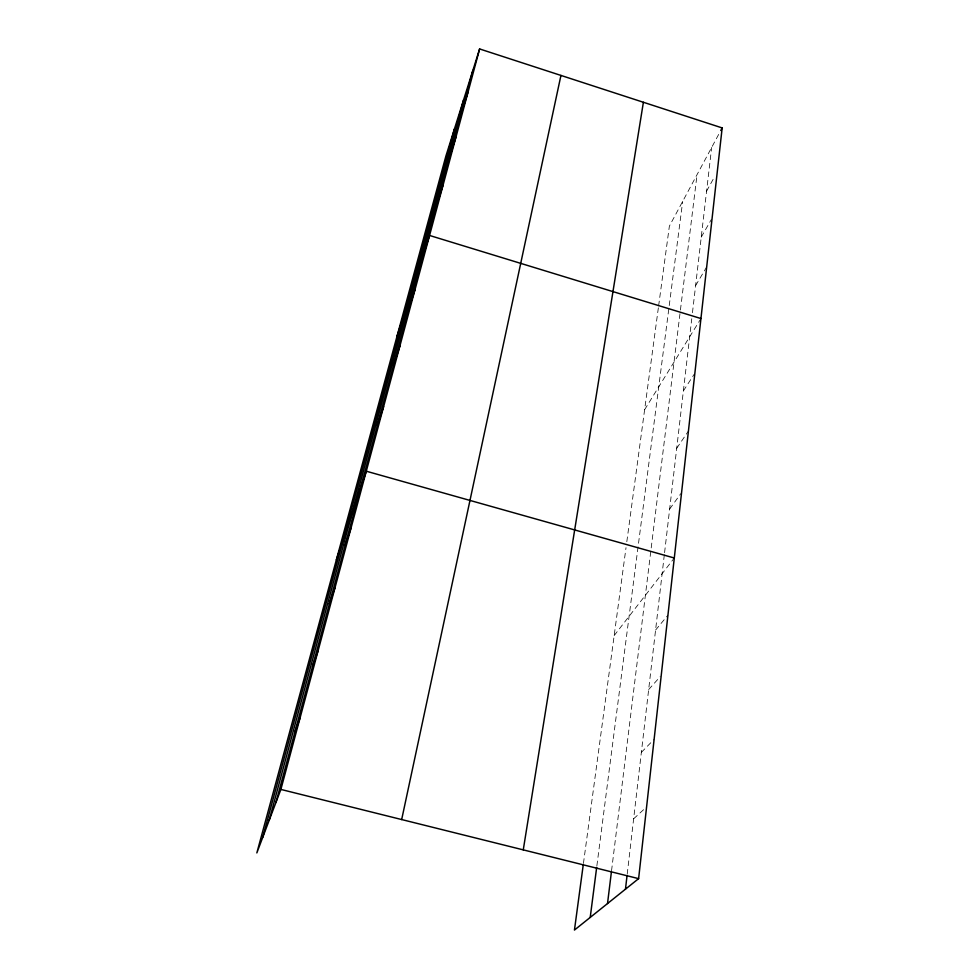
<?xml version="1.0" encoding="UTF-8"?>
<svg xmlns="http://www.w3.org/2000/svg" width="979" height="979" viewBox="0 0 979 979"><rect width="100%" height="100%" fill="white"/><g stroke="black" fill="none" stroke-linecap="round" stroke-linejoin="round"><path stroke-width="0.73" stroke-dasharray="4.89 3.67" d="M627.209 874.186L664.398 554.151M664.582 552.658L691.761 318.75M692.459 312.729L711.66 147.462M611.545 870.772L680.246 311.53M680.429 310.025L697.06 174.641M596.872 865.852L682.693 201.356M583.435 863.466L626.022 547.653M626.817 541.717L658.414 307.455M658.61 305.962L669.379 226.137L719.357 133.132M706.581 191.15L714.425 176.991M701.233 237.138L711.403 219.382M695.604 285.623L706.691 266.949M644.623 409.699L700.193 319.766M683.366 390.939L694.05 374.431M676.709 448.26L688.421 431.066M669.636 509.068L680.723 493.746M614.163 635.567L673.356 559.205M655.575 630.084L667.935 615.179M648.673 689.559L660.25 676.611M641.367 752.361L654.107 739.353M633.646 818.787L646.593 806.941"/><path stroke-width="1.47" d="M583.227 864.971L574.453 930.05L638.614 878.64L722.159 127.919L479.624 48.95L445.947 155.918L256.841 852.929L280.875 789.429L479.624 48.95M625.471 889.165L627.037 875.691M607.518 903.556L611.361 872.265M590.215 917.421L596.676 867.37M523.263 849.87L643.387 102.269M401.671 819.558L560.943 75.432M275.931 802.474L472.918 70.268M262.727 837.388L454.427 128.971M269.201 820.267L463.593 99.882M461.427 112.977L468.109 91.83M449.312 157.998L455.969 137.072M436.524 205.517L443.144 184.872M396.948 336.519L429.561 235.462L700.952 318.542M408.696 308.96L415.169 289.086M393.521 365.387L399.885 346.04M377.392 425.351L383.621 406.628M336.36 559.853L366.281 471.205L674.298 558.006M345.208 544.985L351.118 527.742M329.348 603.933L335.063 587.51M312.57 666.283L318.077 650.839M294.801 732.353L300.039 718.023M720.764 130.525L722.159 127.919M280.875 789.429L638.614 878.64"/></g></svg>
